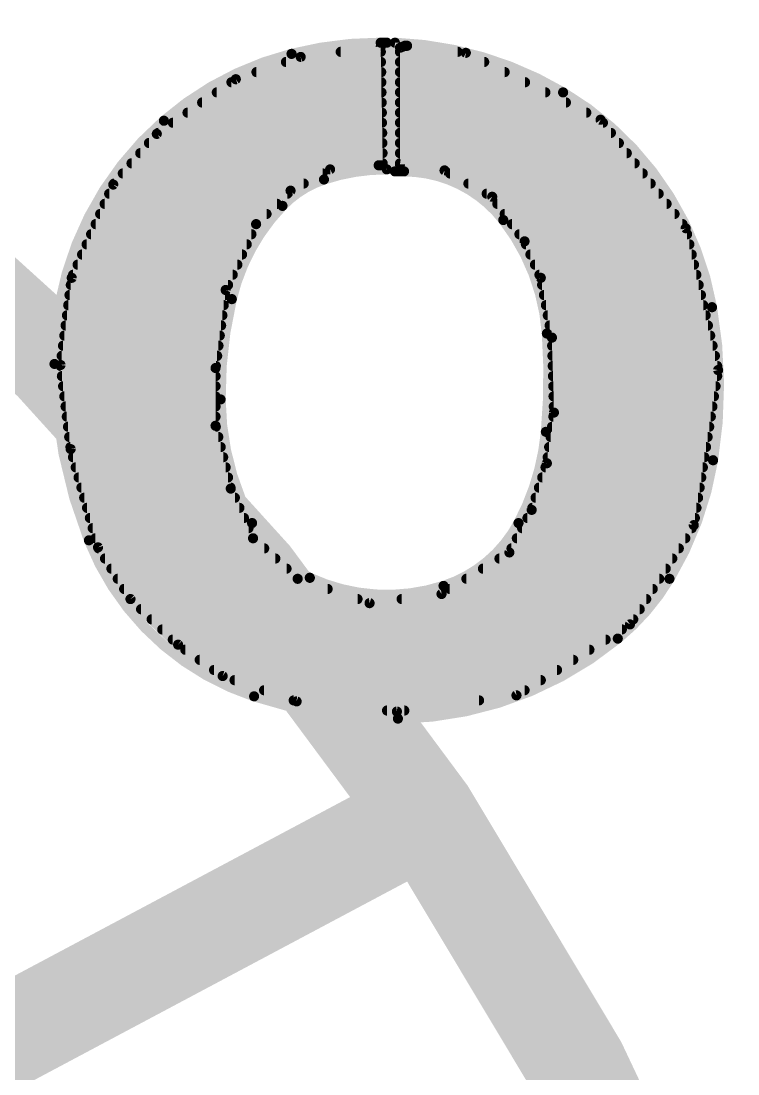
# Model space of a CAD drawing. Extents: x -2.6 to 78.8, y -16.5 to 68.7.
# Drawn here: x 30.757 to 32.554, y 23.016 to 25.655 of the extents above; entities that cross this region are included whole.
import ezdxf

# ---------------------------------------------------------------- set-up
doc = ezdxf.new("R2010")
doc.units = 0
doc.layers.add('1', color=12, linetype='CONTINUOUS')
doc.layers.add('22', color=40, linetype='CONTINUOUS')

msp = doc.modelspace()

# ---------------------------------------------------------------- linework, layer by layer
at = {"layer": '1'}
for points, const_width in [([(25.535, 12.001, 1), (25.535, 27.001, 1), (25.535, 12.001)], 0.254), ([(31.7148, 23.5649, 1), (31.6552, 23.6771)], 0.127)]:
    msp.add_lwpolyline(points, format="xyb", dxfattribs=dict(at, const_width=const_width))
at = {"layer": '1', "const_width": 0.254}
msp.add_lwpolyline([(31.685, 23.621), (29.675, 22.551)], dxfattribs=at)
at = {"layer": '22'}
for points, const_width in [([(31.6586, 25.6007, 0.0624), (31.435, 25.5727)], 0.0254), ([(31.6586, 25.6071, 1), (31.6586, 25.5943)], 0.0127), ([(31.6649, 25.5906, 1), (31.6523, 25.5904)], 0.0127), ([(31.6594, 25.5842, 1), (31.6578, 25.5968)], 0.0127), ([(31.6586, 25.5943, 1), (31.6586, 25.6071)], 0.0127), ([(31.6802, 25.6007, 1), (31.6674, 25.6007)], 0.0127), ([(31.6738, 25.5943, 1), (31.6738, 25.6071)], 0.0127), ([(31.7005, 25.6007, 1), (31.6878, 25.6007)], 0.0127), ([(32.1158, 25.4762, 0.1246), (31.6941, 25.6007)], 0.0254), ([(31.6943, 25.607, 1), (31.6939, 25.5944)], 0.0127), ([(31.7045, 25.5939, 1), (31.7091, 25.5821)], 0.0127), ([(31.7132, 25.588, 1), (31.7005, 25.588)], 0.0127), ([(31.7195, 25.5994, 1), (31.7195, 25.5866)], 0.0127), ([(31.7218, 25.5871, 1), (31.7172, 25.5989)], 0.0127), ([(31.7254, 25.5993, 1), (31.7238, 25.5867)], 0.0127), ([(31.7246, 25.5866, 1), (31.7246, 25.5994)], 0.0127), ([(31.435, 25.5727, 0.1172), (31.115, 25.4051)], 0.0254), ([(31.4334, 25.5789, 1), (31.4366, 25.5665)], 0.0127), ([(31.4366, 25.5665, 1), (31.4334, 25.5789)], 0.0127), ([(31.4571, 25.5714, 1), (31.4587, 25.5588)], 0.0127), ([(31.46, 25.5591, 1), (31.4558, 25.5711)], 0.0127), ([(31.5583, 25.5842, 1), (31.5583, 25.5714)], 0.0127), ([(31.6588, 25.5714, 1), (31.6588, 25.5842)], 0.0127), ([(31.7068, 25.5842, 1), (31.7068, 25.5714)], 0.0127), ([(31.8511, 25.5714, 1), (31.8511, 25.5842)], 0.0127), ([(31.8747, 25.581, 1), (31.8691, 25.5696)], 0.0127), ([(31.8711, 25.569, 1), (31.8727, 25.5816)], 0.0127), ([(31.421, 25.5588, 1), (31.421, 25.5461)], 0.0127), ([(31.6592, 25.5461, 1), (31.6592, 25.5588)], 0.0127), ([(31.7068, 25.5588, 1), (31.7068, 25.5461)], 0.0127), ([(31.918, 25.5461, 1), (31.918, 25.5588)], 0.0127), ([(31.2932, 25.5152, 1), (31.2974, 25.5032)], 0.0127), ([(31.2989, 25.504, 1), (31.2917, 25.5144)], 0.0127), ([(31.3471, 25.5334, 1), (31.3471, 25.5206)], 0.0127), ([(31.6597, 25.5206, 1), (31.6597, 25.5334)], 0.0127), ([(31.7068, 25.5334, 1), (31.7068, 25.5206)], 0.0127), ([(31.9692, 25.5206, 1), (31.9692, 25.5334)], 0.0127), ([(31.2843, 25.508, 1), (31.2843, 25.4952)], 0.0127), ([(31.6601, 25.4952, 1), (31.6601, 25.508)], 0.0127), ([(31.7068, 25.508, 1), (31.7068, 25.4952)], 0.0127), ([(32.0204, 25.4952, 1), (32.0204, 25.508)], 0.0127), ([(31.2476, 25.4826, 1), (31.2476, 25.4699)], 0.0127), ([(31.6605, 25.4699, 1), (31.6605, 25.4826)], 0.0127), ([(31.7068, 25.4826, 1), (31.7068, 25.4699)], 0.0127), ([(32.0715, 25.4699, 1), (32.0715, 25.4826)], 0.0127), ([(32.4891, 24.9377, 0.2183), (32.1158, 25.4762)], 0.0254), ([(32.119, 25.4817, 1), (32.1126, 25.4707)], 0.0127), ([(32.1126, 25.4707, 1), (32.119, 25.4817)], 0.0127), ([(31.2109, 25.4572, 1), (31.2109, 25.4444)], 0.0127), ([(31.661, 25.4444, 1), (31.661, 25.4572)], 0.0127), ([(31.7068, 25.4572, 1), (31.7068, 25.4444)], 0.0127), ([(32.1227, 25.4444, 1), (32.1227, 25.4572)], 0.0127), ([(31.115, 25.4051, 0.2195), (30.8407, 24.7955)], 0.0254), ([(31.1108, 25.4099, 1), (31.1192, 25.4003)], 0.0127), ([(31.1192, 25.4003, 1), (31.1108, 25.4099)], 0.0127), ([(31.1742, 25.4318, 1), (31.1742, 25.419)], 0.0127), ([(31.6614, 25.419, 1), (31.6614, 25.4318)], 0.0127), ([(31.7068, 25.4318, 1), (31.7068, 25.419)], 0.0127), ([(32.1738, 25.419, 1), (32.1738, 25.4318)], 0.0127), ([(32.2147, 25.4115, 1), (32.2047, 25.4037)], 0.0127), ([(32.2069, 25.4019, 1), (32.2125, 25.4133)], 0.0127), ([(31.1008, 25.381, 1), (31.1008, 25.3682)], 0.0127), ([(31.1375, 25.4064, 1), (31.1375, 25.3937)], 0.0127), ([(31.6618, 25.3937, 1), (31.6618, 25.4064)], 0.0127), ([(31.6622, 25.3682, 1), (31.6622, 25.381)], 0.0127), ([(31.7068, 25.4064, 1), (31.7068, 25.3937)], 0.0127), ([(31.7068, 25.381, 1), (31.7068, 25.3682)], 0.0127), ([(32.2157, 25.3937, 1), (32.2157, 25.4064)], 0.0127), ([(32.2356, 25.3682, 1), (32.2356, 25.381)], 0.0127), ([(31.0775, 25.3556, 1), (31.0775, 25.3428)], 0.0127), ([(31.0936, 25.3773, 1), (31.1008, 25.3669)], 0.0127), ([(31.102, 25.368, 1), (31.0924, 25.3762)], 0.0127), ([(31.6627, 25.3428, 1), (31.6627, 25.3556)], 0.0127), ([(31.7068, 25.3556, 1), (31.7068, 25.3428)], 0.0127), ([(32.2556, 25.3428, 1), (32.2556, 25.3556)], 0.0127), ([(31.0557, 25.3302, 1), (31.0557, 25.3175)], 0.0127), ([(31.6631, 25.3175, 1), (31.6631, 25.3302)], 0.0127), ([(31.7068, 25.3302, 1), (31.7068, 25.3175)], 0.0127), ([(32.2755, 25.3175, 1), (32.2755, 25.3302)], 0.0127), ([(31.0338, 25.3048, 1), (31.0338, 25.292)], 0.0127), ([(31.6635, 25.292, 1), (31.6635, 25.3048)], 0.0127), ([(31.7068, 25.3048, 1), (31.7068, 25.292)], 0.0127), ([(31.7077, 25.3022, 1), (31.7059, 25.2896)], 0.0127), ([(32.2954, 25.292, 1), (32.2954, 25.3048)], 0.0127), ([(31.012, 25.2794, 1), (31.012, 25.2666)], 0.0127), ([(31.6738, 25.2832, 0.0828), (31.5163, 25.2578)], 0.0254), ([(31.5127, 25.2666, 1), (31.5127, 25.2794)], 0.0127), ([(31.5311, 25.2895, 1), (31.5321, 25.2769)], 0.0127), ([(31.5346, 25.2776, 1), (31.5286, 25.2888)], 0.0127), ([(31.6535, 25.2997, 1), (31.6535, 25.287)], 0.0127), ([(31.654, 25.287, 1), (31.653, 25.2996)], 0.0127), ([(31.6573, 25.2932, 1), (31.6699, 25.2934)], 0.0127), ([(31.6636, 25.287, 1), (31.6636, 25.2997)], 0.0127), ([(31.6674, 25.2832, 1), (31.6802, 25.2832)], 0.0127), ([(31.6738, 25.2769, 1), (31.6738, 25.2895)], 0.0127), ([(31.6941, 25.2845, 1), (31.6941, 25.2718)], 0.0127), ([(31.6878, 25.2781, 1), (31.7005, 25.2781)], 0.0127), ([(31.7005, 25.2959, 1), (31.7132, 25.2959)], 0.0127), ([(31.9659, 25.1562, 0.2316), (31.717, 25.2781)], 0.0254), ([(31.717, 25.2844, 1), (31.717, 25.2718)], 0.0127), ([(31.717, 25.2718, 1), (31.717, 25.2845)], 0.0127), ([(31.8217, 25.2862, 1), (31.8155, 25.275)], 0.0127), ([(31.8177, 25.2743, 1), (31.8195, 25.2869)], 0.0127), ([(31.8323, 25.2794, 1), (31.8323, 25.2666)], 0.0127), ([(32.3154, 25.2666, 1), (32.3154, 25.2794)], 0.0127), ([(30.9832, 25.2492, 1), (30.9928, 25.241)], 0.0127), ([(30.9938, 25.2425, 1), (30.9822, 25.2477)], 0.0127), ([(30.9901, 25.254, 1), (30.9901, 25.2413)], 0.0127), ([(31.5163, 25.2578, 0.1209), (31.4122, 25.1917)], 0.0254), ([(31.4655, 25.2413, 1), (31.4655, 25.254)], 0.0127), ([(31.5143, 25.2638, 1), (31.5183, 25.2518)], 0.0127), ([(31.5183, 25.2518, 1), (31.5143, 25.2638)], 0.0127), ([(31.8783, 25.254, 1), (31.8783, 25.2413)], 0.0127), ([(32.3353, 25.2413, 1), (32.3353, 25.254)], 0.0127), ([(30.9778, 25.2286, 1), (30.9778, 25.2158)], 0.0127), ([(31.4247, 25.2158, 1), (31.4247, 25.2286)], 0.0127), ([(31.4295, 25.2354, 1), (31.4355, 25.2242)], 0.0127), ([(31.4369, 25.2252, 1), (31.4281, 25.2344)], 0.0127), ([(31.9243, 25.2286, 1), (31.9243, 25.2158)], 0.0127), ([(32.3553, 25.2158, 1), (32.3553, 25.2286)], 0.0127), ([(30.9665, 25.2032, 1), (30.9665, 25.1904)], 0.0127), ([(31.4122, 25.1917, 0.1342), (31.2852, 24.958)], 0.0254), ([(31.3985, 25.1904, 1), (31.3985, 25.2032)], 0.0127), ([(31.4076, 25.1961, 1), (31.4168, 25.1873)], 0.0127), ([(31.4168, 25.1873, 1), (31.4076, 25.1961)], 0.0127), ([(31.9431, 25.2183, 1), (31.9329, 25.2109)], 0.0127), ([(31.9349, 25.209, 1), (31.9411, 25.2202)], 0.0127), ([(31.9509, 25.2032, 1), (31.9509, 25.1904)], 0.0127), ([(32.3752, 25.1904, 1), (32.3752, 25.2032)], 0.0127), ([(30.9552, 25.1778, 1), (30.9552, 25.1651)], 0.0127), ([(31.3723, 25.1651, 1), (31.3723, 25.1778)], 0.0127), ([(31.9694, 25.1778, 1), (31.9694, 25.1651)], 0.0127), ([(32.3952, 25.1651, 1), (32.3952, 25.1778)], 0.0127), ([(30.9439, 25.1524, 1), (30.9439, 25.1396)], 0.0127), ([(31.3417, 25.1506, 1), (31.3505, 25.1414)], 0.0127), ([(31.3519, 25.1433, 1), (31.3403, 25.1487)], 0.0127), ([(31.3461, 25.1396, 1), (31.3461, 25.1524)], 0.0127), ([(32.0751, 24.8717, 0.1478), (31.9659, 25.1562)], 0.0254), ([(31.9709, 25.1601, 1), (31.9609, 25.1523)], 0.0127), ([(31.9609, 25.1523, 1), (31.9709, 25.1601)], 0.0127), ([(31.9878, 25.1524, 1), (31.9878, 25.1396)], 0.0127), ([(32.4151, 25.1396, 1), (32.4151, 25.1524)], 0.0127), ([(30.9325, 25.127, 1), (30.9325, 25.1142)], 0.0127), ([(31.3344, 25.1142, 1), (31.3344, 25.127)], 0.0127), ([(32.0063, 25.127, 1), (32.0063, 25.1142)], 0.0127), ([(32.4293, 25.1372, 1), (32.4169, 25.1344)], 0.0127), ([(32.4181, 25.1319, 1), (32.4281, 25.1397)], 0.0127), ([(32.4266, 25.1142, 1), (32.4266, 25.127)], 0.0127), ([(30.9212, 25.1016, 1), (30.9212, 25.0889)], 0.0127), ([(31.3227, 25.0889, 1), (31.3227, 25.1016)], 0.0127), ([(32.025, 25.1054, 1), (32.0134, 25.1002)], 0.0127), ([(32.0141, 25.0991, 1), (32.0243, 25.1065)], 0.0127), ([(32.0226, 25.1016, 1), (32.0226, 25.0889)], 0.0127), ([(32.4324, 25.0889, 1), (32.4324, 25.1016)], 0.0127), ([(30.9099, 25.0762, 1), (30.9099, 25.0634)], 0.0127), ([(31.3109, 25.0634, 1), (31.3109, 25.0762)], 0.0127), ([(32.0339, 25.0762, 1), (32.0339, 25.0634)], 0.0127), ([(32.4382, 25.0634, 1), (32.4382, 25.0762)], 0.0127), ([(30.8986, 25.0508, 1), (30.8986, 25.038)], 0.0127), ([(31.2992, 25.038, 1), (31.2992, 25.0508)], 0.0127), ([(32.0452, 25.0508, 1), (32.0452, 25.038)], 0.0127), ([(32.444, 25.038, 1), (32.444, 25.0508)], 0.0127), ([(30.8902, 25.0106, 1), (30.8776, 25.0122)], 0.0127), ([(30.8781, 25.014, 1), (30.8897, 25.0088)], 0.0127), ([(30.8873, 25.0254, 1), (30.8873, 25.0127)], 0.0127), ([(31.2875, 25.0127, 1), (31.2875, 25.0254)], 0.0127), ([(32.0565, 25.0254, 1), (32.0565, 25.0127)], 0.0127), ([(32.0661, 25.0126, 1), (32.0537, 25.0102)], 0.0127), ([(32.0541, 25.0088, 1), (32.0657, 25.014)], 0.0127), ([(32.4498, 25.0127, 1), (32.4498, 25.0254)], 0.0127), ([(30.8816, 25, 1), (30.8816, 24.9872)], 0.0127), ([(31.2762, 24.9801, 1), (31.2636, 24.9817)], 0.0127), ([(31.2758, 24.9872, 1), (31.2758, 25)], 0.0127), ([(32.0632, 25, 1), (32.0632, 24.9872)], 0.0127), ([(32.4556, 24.9872, 1), (32.4556, 25)], 0.0127), ([(30.8784, 24.9746, 1), (30.8784, 24.9618)], 0.0127), ([(31.2852, 24.958, 0.0602), (31.2572, 24.7066)], 0.0254), ([(31.2641, 24.9836, 1), (31.2757, 24.9782)], 0.0127), ([(31.2683, 24.9618, 1), (31.2683, 24.9746)], 0.0127), ([(31.279, 24.9595, 1), (31.2914, 24.9565)], 0.0127), ([(31.2914, 24.9565, 1), (31.279, 24.9595)], 0.0127), ([(32.0679, 24.9746, 1), (32.0679, 24.9618)], 0.0127), ([(32.4614, 24.9618, 1), (32.4614, 24.9746)], 0.0127), ([(30.8751, 24.9492, 1), (30.8751, 24.9365)], 0.0127), ([(31.265, 24.9365, 1), (31.265, 24.9492)], 0.0127), ([(32.0727, 24.9492, 1), (32.0727, 24.9365)], 0.0127), ([(32.4672, 24.9365, 1), (32.4672, 24.9492)], 0.0127), ([(32.4917, 24.5542, 0.0851), (32.4891, 24.9377)], 0.0254), ([(32.4954, 24.9388, 1), (32.4828, 24.9366)], 0.0127), ([(32.4828, 24.9366, 1), (32.4954, 24.9388)], 0.0127), ([(30.8719, 24.9238, 1), (30.8719, 24.911)], 0.0127), ([(31.2617, 24.911, 1), (31.2617, 24.9238)], 0.0127), ([(32.0774, 24.9238, 1), (32.0774, 24.911)], 0.0127), ([(32.473, 24.911, 1), (32.473, 24.9238)], 0.0127), ([(30.8686, 24.8984, 1), (30.8686, 24.8856)], 0.0127), ([(31.2584, 24.8856, 1), (31.2584, 24.8984)], 0.0127), ([(32.0821, 24.8984, 1), (32.0821, 24.8856)], 0.0127), ([(32.4788, 24.8856, 1), (32.4788, 24.8984)], 0.0127), ([(30.8653, 24.873, 1), (30.8653, 24.8603)], 0.0127), ([(31.2551, 24.8603, 1), (31.2551, 24.873)], 0.0127), ([(32.0726, 24.6253, 0.0416), (32.0751, 24.8717)], 0.0254), ([(32.0814, 24.8722, 1), (32.0688, 24.8712)], 0.0127), ([(32.0688, 24.8712, 1), (32.0814, 24.8722)], 0.0127), ([(32.0868, 24.873, 1), (32.0868, 24.8603)], 0.0127), ([(32.0941, 24.8617, 1), (32.0815, 24.8613)], 0.0127), ([(32.0816, 24.8603, 1), (32.094, 24.8627)], 0.0127), ([(32.4846, 24.8603, 1), (32.4846, 24.873)], 0.0127), ([(30.8621, 24.8476, 1), (30.8621, 24.8348)], 0.0127), ([(31.2518, 24.8348, 1), (31.2518, 24.8476)], 0.0127), ([(32.0883, 24.8476, 1), (32.0883, 24.8348)], 0.0127), ([(32.4905, 24.8348, 1), (32.4905, 24.8476)], 0.0127), ([(30.8407, 24.7955, 0.092), (30.927, 24.3535)], 0.0254), ([(30.847, 24.7956, 1), (30.8344, 24.7954)], 0.0127), ([(30.8588, 24.8222, 1), (30.8588, 24.8094)], 0.0127), ([(31.2485, 24.8094, 1), (31.2485, 24.8222)], 0.0127), ([(32.089, 24.8222, 1), (32.089, 24.8094)], 0.0127), ([(32.4963, 24.8094, 1), (32.4963, 24.8222)], 0.0127), ([(30.8344, 24.7954, 1), (30.847, 24.7956)], 0.0127), ([(30.8622, 24.7937, 1), (30.8496, 24.7921)], 0.0127), ([(30.8496, 24.7937, 1), (30.8622, 24.7921)], 0.0127), ([(30.8562, 24.7968, 1), (30.8562, 24.7841)], 0.0127), ([(31.2509, 24.7853, 1), (31.2382, 24.7853)], 0.0127), ([(31.2382, 24.7861, 1), (31.2508, 24.7845)], 0.0127), ([(31.2452, 24.7841, 1), (31.2452, 24.7968)], 0.0127), ([(32.0897, 24.7968, 1), (32.0897, 24.7841)], 0.0127), ([(32.5107, 24.7792, 1), (32.4981, 24.7812)], 0.0127), ([(32.4982, 24.7788, 1), (32.5106, 24.7816)], 0.0127), ([(32.5021, 24.7841, 1), (32.5021, 24.7968)], 0.0127), ([(30.8593, 24.7714, 1), (30.8593, 24.7586)], 0.0127), ([(31.2445, 24.7586, 1), (31.2445, 24.7714)], 0.0127), ([(32.0904, 24.7714, 1), (32.0904, 24.7586)], 0.0127), ([(32.502, 24.7586, 1), (32.502, 24.7714)], 0.0127), ([(30.8623, 24.746, 1), (30.8623, 24.7333)], 0.0127), ([(30.8654, 24.7206, 1), (30.8654, 24.7079)], 0.0127), ([(31.2445, 24.7333, 1), (31.2445, 24.746)], 0.0127), ([(31.2445, 24.7079, 1), (31.2445, 24.7206)], 0.0127), ([(32.0911, 24.746, 1), (32.0911, 24.7333)], 0.0127), ([(32.0918, 24.7206, 1), (32.0918, 24.7079)], 0.0127), ([(32.494, 24.7079, 1), (32.494, 24.7206)], 0.0127), ([(32.498, 24.7333, 1), (32.498, 24.746)], 0.0127), ([(30.8684, 24.6952, 1), (30.8684, 24.6824)], 0.0127), ([(31.2445, 24.6824, 1), (31.2445, 24.6952)], 0.0127), ([(31.2572, 24.7066, 0.1204), (31.336, 24.3967)], 0.0254), ([(31.2635, 24.7067, 1), (31.2509, 24.7065)], 0.0127), ([(31.2509, 24.7065, 1), (31.2635, 24.7067)], 0.0127), ([(32.0925, 24.6952, 1), (32.0925, 24.6824)], 0.0127), ([(32.4901, 24.6824, 1), (32.4901, 24.6952)], 0.0127), ([(30.8715, 24.6698, 1), (30.8715, 24.6571)], 0.0127), ([(31.2445, 24.6571, 1), (31.2445, 24.6698)], 0.0127), ([(32.0915, 24.6698, 1), (32.0915, 24.6571)], 0.0127), ([(32.0992, 24.6727, 1), (32.0866, 24.6745)], 0.0127), ([(32.0866, 24.6734, 1), (32.0992, 24.6738)], 0.0127), ([(32.4861, 24.6571, 1), (32.4861, 24.6698)], 0.0127), ([(30.8746, 24.6444, 1), (30.8746, 24.6317)], 0.0127), ([(31.2507, 24.642, 1), (31.2383, 24.639)], 0.0127), ([(31.2451, 24.6317, 1), (31.2451, 24.6444)], 0.0127), ([(32.0879, 24.6444, 1), (32.0879, 24.6317)], 0.0127), ([(32.4821, 24.6317, 1), (32.4821, 24.6444)], 0.0127), ([(30.8776, 24.619, 1), (30.8776, 24.6062)], 0.0127), ([(31.2382, 24.6405, 1), (31.2509, 24.6405)], 0.0127), ([(31.2513, 24.6062, 1), (31.2513, 24.619)], 0.0127), ([(32.004, 24.3967, 0.0995), (32.0726, 24.6253)], 0.0254), ([(32.0789, 24.6247, 1), (32.0663, 24.6259)], 0.0127), ([(32.0663, 24.6259, 1), (32.0789, 24.6247)], 0.0127), ([(32.0844, 24.619, 1), (32.0844, 24.6062)], 0.0127), ([(32.4781, 24.6062, 1), (32.4781, 24.619)], 0.0127), ([(30.8807, 24.5936, 1), (30.8807, 24.5809)], 0.0127), ([(31.2574, 24.5809, 1), (31.2574, 24.5936)], 0.0127), ([(32.0808, 24.5936, 1), (32.0808, 24.5809)], 0.0127), ([(32.4741, 24.5809, 1), (32.4741, 24.5936)], 0.0127), ([(30.8874, 24.5838, 1), (30.8752, 24.5804)], 0.0127), ([(30.875, 24.5813, 1), (30.8876, 24.5829)], 0.0127), ([(30.887, 24.5682, 1), (30.887, 24.5555)], 0.0127), ([(31.2636, 24.5555, 1), (31.2636, 24.5682)], 0.0127), ([(32.0772, 24.5682, 1), (32.0772, 24.5555)], 0.0127), ([(32.4701, 24.5555, 1), (32.4701, 24.5682)], 0.0127), ([(30.894, 24.5428, 1), (30.894, 24.53)], 0.0127), ([(31.2697, 24.53, 1), (31.2697, 24.5428)], 0.0127), ([(32.0718, 24.5428, 1), (32.0718, 24.53)], 0.0127), ([(32.0688, 24.5475, 1), (32.0814, 24.5457)], 0.0127), ([(32.0811, 24.5446, 1), (32.0691, 24.5486)], 0.0127), ([(32.3825, 24.257, 0.0949), (32.4917, 24.5542)], 0.0254), ([(32.4661, 24.53, 1), (32.4661, 24.5428)], 0.0127), ([(32.498, 24.5532, 1), (32.4854, 24.5552)], 0.0127), ([(32.4854, 24.5552, 1), (32.498, 24.5532)], 0.0127), ([(30.9011, 24.5174, 1), (30.9011, 24.5047)], 0.0127), ([(31.2758, 24.5047, 1), (31.2758, 24.5174)], 0.0127), ([(32.0635, 24.5174, 1), (32.0635, 24.5047)], 0.0127), ([(32.4621, 24.5047, 1), (32.4621, 24.5174)], 0.0127), ([(30.9082, 24.492, 1), (30.9082, 24.4793)], 0.0127), ([(31.2884, 24.4857, 1), (31.2768, 24.4805)], 0.0127), ([(31.2764, 24.4816, 1), (31.2888, 24.4846)], 0.0127), ([(31.282, 24.4793, 1), (31.282, 24.492)], 0.0127), ([(32.0552, 24.492, 1), (32.0552, 24.4793)], 0.0127), ([(32.4582, 24.4793, 1), (32.4582, 24.492)], 0.0127), ([(30.9152, 24.4666, 1), (30.9152, 24.4538)], 0.0127), ([(31.2929, 24.4538, 1), (31.2929, 24.4666)], 0.0127), ([(32.0469, 24.4666, 1), (32.0469, 24.4538)], 0.0127), ([(32.4542, 24.4538, 1), (32.4542, 24.4666)], 0.0127), ([(30.9223, 24.4412, 1), (30.9223, 24.4285)], 0.0127), ([(31.3043, 24.4285, 1), (31.3043, 24.4412)], 0.0127), ([(32.031, 24.4317, 1), (32.043, 24.4277)], 0.0127), ([(32.0426, 24.4268, 1), (32.0314, 24.4326)], 0.0127), ([(32.0387, 24.4412, 1), (32.0387, 24.4285)], 0.0127), ([(32.4502, 24.4285, 1), (32.4502, 24.4412)], 0.0127), ([(30.9294, 24.4158, 1), (30.9294, 24.4031)], 0.0127), ([(31.3157, 24.4031, 1), (31.3157, 24.4158)], 0.0127), ([(32.0264, 24.4158, 1), (32.0264, 24.4031)], 0.0127), ([(32.4462, 24.4031, 1), (32.4462, 24.4158)], 0.0127), ([(30.9365, 24.3904, 1), (30.9365, 24.3776)], 0.0127), ([(31.3271, 24.3776, 1), (31.3271, 24.3904)], 0.0127), ([(31.336, 24.3967, 0.1633), (31.4808, 24.2595)], 0.0254), ([(31.3416, 24.3997, 1), (31.3304, 24.3937)], 0.0127), ([(31.3304, 24.3937, 1), (31.3416, 24.3997)], 0.0127), ([(31.816, 24.2392, 0.1942), (32.004, 24.3967)], 0.0254), ([(31.9984, 24.3997, 1), (32.0096, 24.3937)], 0.0127), ([(32.0096, 24.3937, 1), (31.9984, 24.3997)], 0.0127), ([(32.0131, 24.3904, 1), (32.0131, 24.3776)], 0.0127), ([(32.4371, 24.3926, 1), (32.4497, 24.3906)], 0.0127), ([(32.4487, 24.3882, 1), (32.4381, 24.395)], 0.0127), ([(32.4385, 24.3776, 1), (32.4385, 24.3904)], 0.0127), ([(30.927, 24.3535, 0.2224), (31.3411, 23.9624)], 0.0254), ([(30.9329, 24.3558, 1), (30.9211, 24.3512)], 0.0127), ([(30.9211, 24.3512, 1), (30.9329, 24.3558)], 0.0127), ([(30.9435, 24.365, 1), (30.9435, 24.3523)], 0.0127), ([(31.3428, 24.3633, 1), (31.3342, 24.3539)], 0.0127), ([(31.3327, 24.356, 1), (31.3443, 24.3612)], 0.0127), ([(31.3385, 24.3523, 1), (31.3385, 24.365)], 0.0127), ([(31.9998, 24.365, 1), (31.9998, 24.3523)], 0.0127), ([(32.4222, 24.3523, 1), (32.4222, 24.365)], 0.0127), ([(30.9553, 24.3391, 1), (30.9445, 24.3323)], 0.0127), ([(30.9438, 24.334, 1), (30.956, 24.3374)], 0.0127), ([(30.9515, 24.3396, 1), (30.9515, 24.3269)], 0.0127), ([(31.3665, 24.3269, 1), (31.3665, 24.3396)], 0.0127), ([(31.9755, 24.3259, 1), (31.9867, 24.3201)], 0.0127), ([(31.9844, 24.3176, 1), (31.9778, 24.3284)], 0.0127), ([(31.9864, 24.3396, 1), (31.9864, 24.3269)], 0.0127), ([(32.4059, 24.3269, 1), (32.4059, 24.3396)], 0.0127), ([(30.9674, 24.3142, 1), (30.9674, 24.3014)], 0.0127), ([(31.3944, 24.3014, 1), (31.3944, 24.3142)], 0.0127), ([(31.9563, 24.3142, 1), (31.9563, 24.3014)], 0.0127), ([(32.3895, 24.3014, 1), (32.3895, 24.3142)], 0.0127), ([(30.9834, 24.2888, 1), (30.9834, 24.2761)], 0.0127), ([(31.4224, 24.2761, 1), (31.4224, 24.2888)], 0.0127), ([(31.9148, 24.2888, 1), (31.9148, 24.2761)], 0.0127), ([(32.3732, 24.2761, 1), (32.3732, 24.2888)], 0.0127), ([(30.9993, 24.2634, 1), (30.9993, 24.2507)], 0.0127), ([(31.4523, 24.263, 1), (31.4483, 24.251)], 0.0127), ([(31.446, 24.2523, 1), (31.4546, 24.2617)], 0.0127), ([(31.4503, 24.2507, 1), (31.4503, 24.2634)], 0.0127), ([(31.4808, 24.2595, 0.1897), (31.816, 24.2392)], 0.0254), ([(31.4835, 24.2653, 1), (31.4781, 24.2537)], 0.0127), ([(31.4781, 24.2537, 1), (31.4835, 24.2653)], 0.0127), ([(31.8733, 24.2634, 1), (31.8733, 24.2507)], 0.0127), ([(32.2529, 24.1071, 0.0859), (32.3825, 24.257)], 0.0254), ([(32.3569, 24.2507, 1), (32.3569, 24.2634)], 0.0127), ([(32.3771, 24.2603, 1), (32.3879, 24.2537)], 0.0127), ([(32.3879, 24.2537, 1), (32.3771, 24.2603)], 0.0127), ([(31.0153, 24.238, 1), (31.0153, 24.2252)], 0.0127), ([(31.5254, 24.2252, 1), (31.5254, 24.238)], 0.0127), ([(31.8077, 24.2243, 1), (31.8143, 24.2135)], 0.0127), ([(31.814, 24.2452, 1), (31.818, 24.2332)], 0.0127), ([(31.8118, 24.2126, 1), (31.8102, 24.2252)], 0.0127), ([(31.818, 24.2332, 1), (31.814, 24.2452)], 0.0127), ([(31.8318, 24.238, 1), (31.8318, 24.2252)], 0.0127), ([(32.3405, 24.2252, 1), (32.3405, 24.238)], 0.0127), ([(31.0356, 24.2108, 1), (31.0268, 24.2016)], 0.0127), ([(31.0312, 24.2126, 1), (31.0312, 24.1999)], 0.0127), ([(31.0258, 24.2028, 1), (31.0366, 24.2096)], 0.0127), ([(31.6005, 24.1999, 1), (31.6005, 24.2126)], 0.0127), ([(31.6298, 24.2023, 1), (31.6314, 24.1897)], 0.0127), ([(31.6286, 24.19, 1), (31.6326, 24.202)], 0.0127), ([(31.711, 24.2126, 1), (31.711, 24.1999)], 0.0127), ([(32.3242, 24.1999, 1), (32.3242, 24.2126)], 0.0127), ([(31.0577, 24.1872, 1), (31.0577, 24.1745)], 0.0127), ([(32.3079, 24.1745, 1), (32.3079, 24.1872)], 0.0127), ([(31.0843, 24.1618, 1), (31.0843, 24.149)], 0.0127), ([(32.2781, 24.1461, 1), (32.2887, 24.1393)], 0.0127), ([(32.2868, 24.1373, 1), (32.28, 24.1481)], 0.0127), ([(32.2916, 24.149, 1), (32.2916, 24.1618)], 0.0127), ([(31.1108, 24.1364, 1), (31.1108, 24.1237)], 0.0127), ([(32.2631, 24.1237, 1), (32.2631, 24.1364)], 0.0127), ([(31.1373, 24.111, 1), (31.1373, 24.0983)], 0.0127), ([(31.1543, 24.0971, 1), (31.1469, 24.0867)], 0.0127), ([(31.1462, 24.0873, 1), (31.155, 24.0965)], 0.0127), ([(31.7017, 23.9065, 0.1703), (32.2529, 24.1071)], 0.0254), ([(32.2224, 24.0983, 1), (32.2224, 24.111)], 0.0127), ([(32.2489, 24.112, 1), (32.2569, 24.1022)], 0.0127), ([(32.2569, 24.1022, 1), (32.2489, 24.112)], 0.0127), ([(31.1686, 24.0856, 1), (31.1686, 24.0728)], 0.0127), ([(32.1818, 24.0728, 1), (32.1818, 24.0856)], 0.0127), ([(31.2047, 24.0602, 1), (31.2047, 24.0475)], 0.0127), ([(31.2407, 24.0348, 1), (31.2407, 24.0221)], 0.0127), ([(32.1005, 24.0221, 1), (32.1005, 24.0348)], 0.0127), ([(32.1412, 24.0475, 1), (32.1412, 24.0602)], 0.0127), ([(31.2644, 24.0192, 1), (31.2602, 24.0072)], 0.0127), ([(31.2586, 24.008, 1), (31.266, 24.0184)], 0.0127), ([(31.2921, 24.0094, 1), (31.2921, 23.9966)], 0.0127), ([(32.0599, 23.9966, 1), (32.0599, 24.0094)], 0.0127), ([(31.3662, 23.984, 1), (31.3662, 23.9713)], 0.0127), ([(32.0192, 23.9713, 1), (32.0192, 23.984)], 0.0127), ([(31.3411, 23.9624, 0.083), (31.7017, 23.9065)], 0.0254), ([(31.3431, 23.9684, 1), (31.3391, 23.9564)], 0.0127), ([(31.3391, 23.9564, 1), (31.3431, 23.9684)], 0.0127), ([(31.4404, 23.9586, 1), (31.4404, 23.9459)], 0.0127), ([(31.4483, 23.956, 1), (31.4471, 23.9434)], 0.0127), ([(31.4456, 23.9437, 1), (31.4498, 23.9557)], 0.0127), ([(31.9052, 23.9459, 1), (31.9052, 23.9586)], 0.0127), ([(31.9955, 23.9703, 1), (32.0023, 23.9595)], 0.0127), ([(31.9998, 23.9586, 1), (31.998, 23.9712)], 0.0127), ([(31.6744, 23.9332, 1), (31.6744, 23.9204)], 0.0127), ([(31.6983, 23.9306, 1), (31.7001, 23.918)], 0.0127), ([(31.6986, 23.918, 1), (31.6998, 23.9306)], 0.0127), ([(31.7177, 23.9204, 1), (31.7177, 23.9332)], 0.0127), ([(31.7016, 23.9128, 1), (31.7018, 23.9002)], 0.0127), ([(31.7018, 23.9002, 1), (31.7016, 23.9128)], 0.0127)]:
    msp.add_lwpolyline(points, format="xyb", dxfattribs=dict(at, const_width=const_width))
at = {"layer": '22', "const_width": 0.0254}
for points in [[(31.6586, 25.5905), (31.4579, 25.5651)], [(31.6738, 25.6007), (31.6586, 25.6007)], [(31.6636, 25.2933), (31.6586, 25.5905)], [(31.6738, 25.2832), (31.6738, 25.6007)], [(31.6941, 25.6007), (31.6941, 25.2781)], [(31.7195, 25.593), (31.7068, 25.588)], [(31.7068, 25.588), (31.7068, 25.2959)], [(31.7246, 25.593), (31.7195, 25.593)], [(31.8719, 25.5753), (31.7246, 25.593)], [(31.4579, 25.5651), (31.2953, 25.5092)], [(31.5583, 25.5778), (31.6588, 25.5778)], [(31.7068, 25.5778), (31.8511, 25.5778)], [(32.2097, 25.4076), (31.8719, 25.5753)], [(31.421, 25.5524), (31.6592, 25.5524)], [(31.7068, 25.5524), (31.918, 25.5524)], [(31.2953, 25.5092), (31.0972, 25.3721)], [(31.3471, 25.527), (31.6597, 25.527)], [(31.7068, 25.527), (31.9692, 25.527)], [(31.2843, 25.5016), (31.6601, 25.5016)], [(31.7068, 25.5016), (32.0204, 25.5016)], [(31.2476, 25.4762), (31.6605, 25.4762)], [(31.7068, 25.4762), (32.0715, 25.4762)], [(31.2109, 25.4508), (31.661, 25.4508)], [(31.7068, 25.4508), (32.1227, 25.4508)], [(31.1742, 25.4254), (31.6614, 25.4254)], [(31.7068, 25.4254), (32.1738, 25.4254)], [(32.4231, 25.1358), (32.2097, 25.4076)], [(31.1008, 25.3746), (31.6622, 25.3746)], [(31.1375, 25.4), (31.6618, 25.4)], [(31.7068, 25.4), (32.2157, 25.4)], [(31.7068, 25.3746), (32.2356, 25.3746)], [(31.0972, 25.3721), (30.988, 25.2451)], [(31.0775, 25.3492), (31.6627, 25.3492)], [(31.7068, 25.3492), (32.2556, 25.3492)], [(31.0557, 25.3238), (31.6631, 25.3238)], [(31.7068, 25.3238), (32.2755, 25.3238)], [(31.0338, 25.2984), (31.6635, 25.2984)], [(31.7068, 25.2984), (32.2954, 25.2984)], [(31.7068, 25.2959), (31.8186, 25.2806)], [(31.012, 25.273), (31.5127, 25.273)], [(31.4325, 25.2298), (31.5316, 25.2832)], [(31.5316, 25.2832), (31.6535, 25.2933)], [(31.6535, 25.2933), (31.6636, 25.2933)], [(31.6941, 25.2781), (31.717, 25.2781)], [(31.8186, 25.2806), (31.938, 25.2146)], [(31.8323, 25.273), (32.3154, 25.273)], [(30.988, 25.2451), (30.8839, 25.0114)], [(30.9901, 25.2476), (31.4655, 25.2476)], [(31.8783, 25.2476), (32.3353, 25.2476)], [(30.9778, 25.2222), (31.4247, 25.2222)], [(31.3461, 25.146), (31.4325, 25.2298)], [(31.9243, 25.2222), (32.3553, 25.2222)], [(30.9665, 25.1968), (31.3985, 25.1968)], [(31.938, 25.2146), (32.0192, 25.1028)], [(31.9509, 25.1968), (32.3752, 25.1968)], [(30.9552, 25.1714), (31.3723, 25.1714)], [(31.9694, 25.1714), (32.3952, 25.1714)], [(30.9439, 25.146), (31.3461, 25.146)], [(31.2699, 24.9809), (31.3461, 25.146)], [(31.9878, 25.146), (32.4151, 25.146)], [(30.9325, 25.1206), (31.3344, 25.1206)], [(32.0063, 25.1206), (32.4266, 25.1206)], [(32.5044, 24.7802), (32.4231, 25.1358)], [(30.9212, 25.0952), (31.3227, 25.0952)], [(32.0192, 25.1028), (32.0599, 25.0114)], [(32.0226, 25.0952), (32.4324, 25.0952)], [(30.9099, 25.0698), (31.3109, 25.0698)], [(32.0339, 25.0698), (32.4382, 25.0698)], [(30.8986, 25.0444), (31.2992, 25.0444)], [(32.0452, 25.0444), (32.444, 25.0444)], [(30.8839, 25.0114), (30.8559, 24.7929)], [(30.8873, 25.019), (31.2875, 25.019)], [(32.0565, 25.019), (32.4498, 25.019)], [(32.0599, 25.0114), (32.0878, 24.8615)], [(30.8816, 24.9936), (31.2758, 24.9936)], [(31.2445, 24.7853), (31.2699, 24.9809)], [(32.0632, 24.9936), (32.4556, 24.9936)], [(30.8784, 24.9682), (31.2683, 24.9682)], [(32.0679, 24.9682), (32.4614, 24.9682)], [(30.8751, 24.9428), (31.265, 24.9428)], [(32.0727, 24.9428), (32.4672, 24.9428)], [(30.8719, 24.9174), (31.2617, 24.9174)], [(32.0774, 24.9174), (32.473, 24.9174)], [(30.8686, 24.892), (31.2584, 24.892)], [(32.0821, 24.892), (32.4788, 24.892)], [(30.8653, 24.8666), (31.2551, 24.8666)], [(32.0868, 24.8666), (32.4846, 24.8666)], [(32.0878, 24.8615), (32.0929, 24.6736)], [(30.8621, 24.8412), (31.2518, 24.8412)], [(32.0883, 24.8412), (32.4905, 24.8412)], [(30.8588, 24.8158), (31.2485, 24.8158)], [(32.089, 24.8158), (32.4963, 24.8158)], [(30.8559, 24.7929), (30.8813, 24.5821)], [(30.8562, 24.7904), (31.2452, 24.7904)], [(31.2445, 24.6405), (31.2445, 24.7853)], [(32.0897, 24.7904), (32.5021, 24.7904)], [(32.4434, 24.3916), (32.5044, 24.7802)], [(30.8593, 24.765), (31.2445, 24.765)], [(32.0904, 24.765), (32.502, 24.765)], [(30.8623, 24.7396), (31.2445, 24.7396)], [(32.0911, 24.7396), (32.498, 24.7396)], [(30.8654, 24.7142), (31.2445, 24.7142)], [(30.8684, 24.6888), (31.2445, 24.6888)], [(32.0918, 24.7142), (32.494, 24.7142)], [(32.0925, 24.6888), (32.4901, 24.6888)], [(30.8715, 24.6634), (31.2445, 24.6634)], [(32.0929, 24.6736), (32.0751, 24.5466)], [(32.0915, 24.6634), (32.4861, 24.6634)], [(30.8746, 24.638), (31.2451, 24.638)], [(31.2826, 24.4831), (31.2445, 24.6405)], [(32.0879, 24.638), (32.4821, 24.638)], [(30.8776, 24.6126), (31.2513, 24.6126)], [(32.0844, 24.6126), (32.4781, 24.6126)], [(30.8807, 24.5872), (31.2574, 24.5872)], [(32.0808, 24.5872), (32.4741, 24.5872)], [(30.8813, 24.5821), (30.9499, 24.3357)], [(30.887, 24.5618), (31.2636, 24.5618)], [(32.0772, 24.5618), (32.4701, 24.5618)], [(30.894, 24.5364), (31.2697, 24.5364)], [(32.0751, 24.5466), (32.037, 24.4297)], [(32.0718, 24.5364), (32.4661, 24.5364)], [(30.9011, 24.511), (31.2758, 24.511)], [(32.0635, 24.511), (32.4621, 24.511)], [(30.9082, 24.4856), (31.282, 24.4856)], [(31.3385, 24.3586), (31.2826, 24.4831)], [(32.0552, 24.4856), (32.4582, 24.4856)], [(30.9152, 24.4602), (31.2929, 24.4602)], [(32.0469, 24.4602), (32.4542, 24.4602)], [(30.9223, 24.4348), (31.3043, 24.4348)], [(32.037, 24.4297), (31.9811, 24.323)], [(32.0387, 24.4348), (32.4502, 24.4348)], [(30.9294, 24.4094), (31.3157, 24.4094)], [(32.0264, 24.4094), (32.4462, 24.4094)], [(30.9365, 24.384), (31.3271, 24.384)], [(32.0131, 24.384), (32.4385, 24.384)], [(32.2834, 24.1427), (32.4434, 24.3916)], [(30.9435, 24.3586), (31.3385, 24.3586)], [(31.4503, 24.257), (31.3385, 24.3586)], [(31.9998, 24.3586), (32.4222, 24.3586)], [(30.9499, 24.3357), (31.0312, 24.2062)], [(30.9515, 24.3332), (31.3665, 24.3332)], [(31.9811, 24.323), (31.811, 24.2189)], [(31.9864, 24.3332), (32.4059, 24.3332)], [(30.9674, 24.3078), (31.3944, 24.3078)], [(31.9563, 24.3078), (32.3895, 24.3078)], [(30.9834, 24.2824), (31.4224, 24.2824)], [(31.9148, 24.2824), (32.3732, 24.2824)], [(30.9993, 24.257), (31.4503, 24.257)], [(31.6306, 24.196), (31.4503, 24.257)], [(31.8733, 24.257), (32.3569, 24.257)], [(31.0153, 24.2316), (31.5254, 24.2316)], [(31.811, 24.2189), (31.6306, 24.196)], [(31.8318, 24.2316), (32.3405, 24.2316)], [(31.0312, 24.2062), (31.1506, 24.0919)], [(31.0312, 24.2062), (31.6005, 24.2062)], [(31.711, 24.2062), (32.3242, 24.2062)], [(31.0577, 24.1808), (32.3079, 24.1808)], [(31.0843, 24.1554), (32.2916, 24.1554)], [(31.9989, 23.9649), (32.2834, 24.1427)], [(31.1108, 24.13), (32.2631, 24.13)], [(31.1373, 24.1046), (32.2224, 24.1046)], [(31.1506, 24.0919), (31.2623, 24.0132)], [(31.1686, 24.0792), (32.1818, 24.0792)], [(31.2047, 24.0538), (32.1412, 24.0538)], [(31.2407, 24.0284), (32.1005, 24.0284)], [(31.2623, 24.0132), (31.4477, 23.9497)], [(31.2921, 24.003), (32.0599, 24.003)], [(31.3662, 23.9776), (32.0192, 23.9776)], [(31.4404, 23.9522), (31.9052, 23.9522)], [(31.4477, 23.9497), (31.6992, 23.9243)], [(31.6992, 23.9243), (31.9989, 23.9649)], [(31.6744, 23.9268), (31.7177, 23.9268)]]:
    msp.add_lwpolyline(points, dxfattribs=at)

doc.saveas('drawing.dxf')
